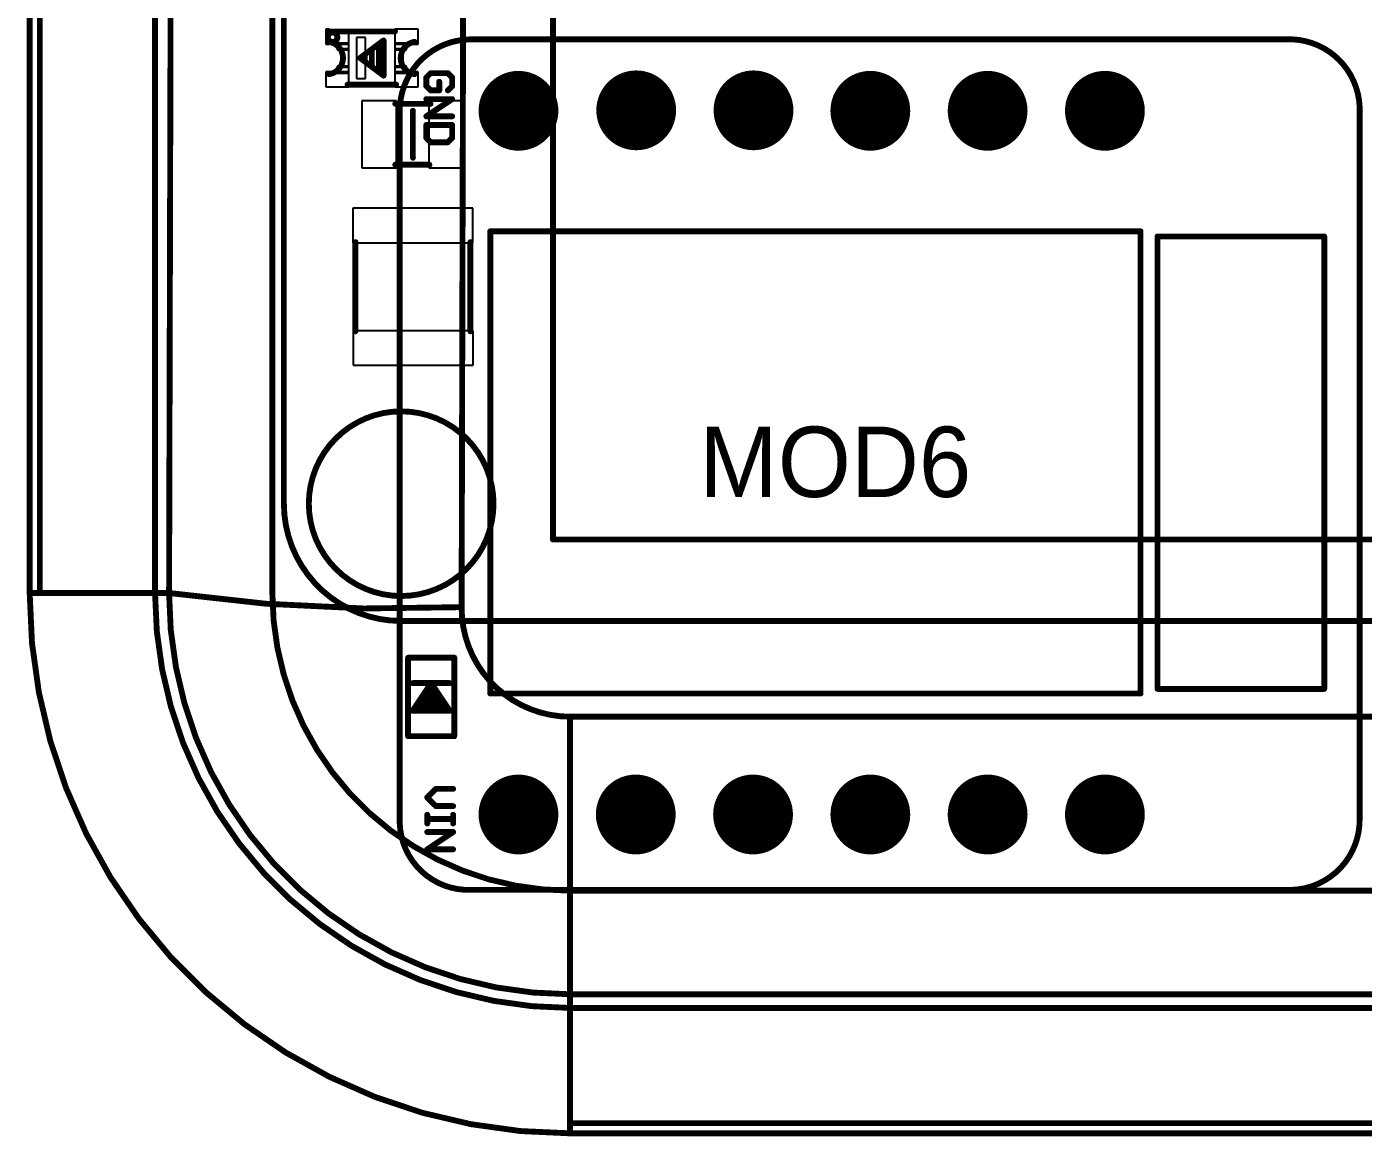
# Model space of a CAD drawing. Header units: millimetres. Extents: x 14 to 185, y 20 to 238.
# Drawn here: x 13.61 to 42.55, y 20.08 to 44.11 of the extents above; entities that cross this region are included whole.
import ezdxf

# ---------------------------------------------------------------- set-up
doc = ezdxf.new("R2010")
doc.units = ezdxf.units.MM
for name, color, linetype in [('BottomLayer', 5, 'Continuous'), ('BottomOverlay', 54, 'Continuous'), ('BottomSolder', 6, 'Continuous'), ('Mechanical1', 6, 'Continuous'), ('Mechanical9', 56, 'Continuous'), ('MultiLayer', 9, 'Continuous'), ('PadHoleLayer', 156, 'Continuous'), ('TopLayer', 1, 'Continuous'), ('TopOverlay', 2, 'Continuous'), ('TopSolder', 216, 'Continuous')]:
    doc.layers.add(name, color=color, linetype=linetype)

# ---------------------------------------------------------------- blocks, each defined once
blk = doc.blocks.new('REDBEAR_NANO_V2_2')
at = {"layer": 'BottomLayer', "const_width": 0.762}
for points in [[(-0.371, 12.69, 1), (0.391, 12.69, 1)], [(14.869, 12.69, 1), (15.631, 12.69, 1)], [(-0.371, 10.15, 1), (0.391, 10.15, 1)], [(14.869, 10.15, 1), (15.631, 10.15, 1)], [(-0.371, 7.61, 1), (0.391, 7.61, 1)], [(14.869, 7.61, 1), (15.631, 7.61, 1)], [(-0.381, 5.08, 1), (0.381, 5.08, 1)], [(14.869, 5.07, 1), (15.631, 5.07, 1)], [(-0.381, 2.54, 1), (0.381, 2.54, 1)], [(14.869, 2.53, 1), (15.631, 2.53, 1)], [(-0.371, -0.01, 1), (0.391, -0.01, 1)], [(14.869, -0.01, 1), (15.631, -0.01, 1)]]:
    blk.add_lwpolyline(points, format="xyb", close=True, dxfattribs=at)
at = {"layer": 'BottomSolder', "const_width": 0.864}
for points in [[(-0.422, 12.69, 1), (0.442, 12.69, 1)], [(14.818, 12.69, 1), (15.682, 12.69, 1)], [(-0.422, 10.15, 1), (0.442, 10.15, 1)], [(14.818, 10.15, 1), (15.682, 10.15, 1)], [(-0.422, 7.61, 1), (0.442, 7.61, 1)], [(14.818, 7.61, 1), (15.682, 7.61, 1)], [(-0.432, 5.08, 1), (0.432, 5.08, 1)], [(14.818, 5.07, 1), (15.682, 5.07, 1)], [(-0.432, 2.54, 1), (0.432, 2.54, 1)], [(14.818, 2.53, 1), (15.682, 2.53, 1)], [(-0.422, -0.01, 1), (0.442, -0.01, 1)], [(14.818, -0.01, 1), (15.682, -0.01, 1)]]:
    blk.add_lwpolyline(points, format="xyb", close=True, dxfattribs=at)
at = {"layer": 'MultiLayer', "const_width": 0.762}
for points in [[(-0.371, 12.69, 1), (0.391, 12.69, 1)], [(14.869, 12.69, 1), (15.631, 12.69, 1)], [(-0.371, 10.15, 1), (0.391, 10.15, 1)], [(14.869, 10.15, 1), (15.631, 10.15, 1)], [(-0.371, 7.61, 1), (0.391, 7.61, 1)], [(14.869, 7.61, 1), (15.631, 7.61, 1)], [(-0.381, 5.08, 1), (0.381, 5.08, 1)], [(14.869, 5.07, 1), (15.631, 5.07, 1)], [(-0.381, 2.54, 1), (0.381, 2.54, 1)], [(14.869, 2.53, 1), (15.631, 2.53, 1)], [(-0.371, -0.01, 1), (0.391, -0.01, 1)], [(14.869, -0.01, 1), (15.631, -0.01, 1)]]:
    blk.add_lwpolyline(points, format="xyb", close=True, dxfattribs=at)
at = {"layer": 'PadHoleLayer', "const_width": 0.483}
for points in [[(-0.231, 12.69, 1), (0.251, 12.69, 1)], [(15.009, 12.69, 1), (15.491, 12.69, 1)], [(-0.231, 10.15, 1), (0.251, 10.15, 1)], [(15.009, 10.15, 1), (15.491, 10.15, 1)], [(-0.231, 7.61, 1), (0.251, 7.61, 1)], [(15.009, 7.61, 1), (15.491, 7.61, 1)], [(-0.241, 5.08, 1), (0.241, 5.08, 1)], [(15.009, 5.07, 1), (15.491, 5.07, 1)], [(-0.241, 2.54, 1), (0.241, 2.54, 1)], [(15.009, 2.53, 1), (15.491, 2.53, 1)], [(-0.231, -0.01, 1), (0.251, -0.01, 1)], [(15.009, -0.01, 1), (15.491, -0.01, 1)]]:
    blk.add_lwpolyline(points, format="xyb", close=True, dxfattribs=at)
at = {"layer": 'TopLayer', "const_width": 0.762}
for points in [[(-0.371, 12.69, 1), (0.391, 12.69, 1)], [(14.869, 12.69, 1), (15.631, 12.69, 1)], [(-0.371, 10.15, 1), (0.391, 10.15, 1)], [(14.869, 10.15, 1), (15.631, 10.15, 1)], [(-0.371, 7.61, 1), (0.391, 7.61, 1)], [(14.869, 7.61, 1), (15.631, 7.61, 1)], [(-0.381, 5.08, 1), (0.381, 5.08, 1)], [(14.869, 5.07, 1), (15.631, 5.07, 1)], [(-0.381, 2.54, 1), (0.381, 2.54, 1)], [(14.869, 2.53, 1), (15.631, 2.53, 1)], [(-0.371, -0.01, 1), (0.391, -0.01, 1)], [(14.869, -0.01, 1), (15.631, -0.01, 1)]]:
    blk.add_lwpolyline(points, format="xyb", close=True, dxfattribs=at)
at = {"layer": 'TopOverlay', "const_width": 0.127}
for points in [[(-1.537, 16.619, -0.414214), (-0.081, 18.206)], [(15.317, 18.206, -0.413702), (16.883, 16.735)], [(0.031, -2.581, -0.414214), (-1.537, -1.055)], [(16.883, -1.04, -0.413192), (15.446, -2.581)]]:
    blk.add_lwpolyline(points, format="xyb", dxfattribs=at)
for points in [[(15.317, 18.206), (-0.081, 18.206)], [(12.531, 17.44), (2.731, 17.44)], [(2.731, 13.83), (2.731, 17.44)], [(12.531, 13.83), (12.531, 17.44)], [(16.883, -1.04), (16.883, 16.735)], [(-1.537, -1.055), (-1.537, 16.619)], [(12.531, 13.83), (2.731, 13.83)], [(2.621, 0.65), (2.621, 13.462)], [(2.731, 13.462), (2.621, 13.462)], [(12.531, 13.462), (2.731, 13.462)], [(12.631, 13.462), (12.531, 13.462)], [(12.631, 0.55), (12.631, 13.462)], [(2.621, -0.62), (2.621, 0.65)], [(12.631, -0.58), (12.631, 0.55)], [(12.631, -0.62), (12.631, -0.015)], [(12.631, -0.62), (2.621, -0.62)], [(-0.805, -1.539), (-0.711, -1.445)], [(-0.525, -1.445), (-0.711, -1.445)], [(-0.432, -1.539), (-0.525, -1.445)], [(0.13, -2.005), (-0.243, -1.445)], [(-0.243, -2.005), (-0.243, -1.445)], [(0.13, -2.005), (0.13, -1.445)], [(0.598, -1.445), (0.318, -1.445)], [(0.318, -2.005), (0.318, -1.445)], [(0.691, -1.539), (0.598, -1.445)], [(13.554, -1.4), (11.854, -1.4)], [(11.854, -2.4), (11.854, -1.4)], [(12.404, -2.3), (12.404, -1.5)], [(12.404, -1.9), (13.004, -1.5)], [(13.004, -2.3), (13.004, -1.5)], [(13.004, -2.3), (13.004, -1.5)], [(13.554, -2.4), (13.554, -1.4)], [(14.695, -1.798), (14.695, -1.425)], [(15.068, -1.798), (15.068, -1.425)], [(15.443, -1.425), (15.257, -1.425)], [(15.35, -1.985), (15.35, -1.425)], [(16.004, -1.985), (15.631, -1.425)], [(15.631, -1.985), (15.631, -1.425)], [(16.004, -1.985), (16.004, -1.425)], [(-0.805, -1.911), (-0.805, -1.539)], [(-0.432, -1.725), (-0.618, -1.725)], [(-0.432, -1.911), (-0.432, -1.725)], [(0.691, -1.911), (0.691, -1.539)], [(13.004, -1.773), (12.595, -1.773)], [(13.004, -1.646), (12.785, -1.646)], [(13.004, -1.519), (12.976, -1.519)], [(14.882, -1.985), (14.695, -1.798)], [(14.882, -1.985), (15.068, -1.798)], [(-0.711, -2.005), (-0.805, -1.911)], [(-0.525, -2.005), (-0.711, -2.005)], [(-0.525, -2.005), (-0.432, -1.911)], [(0.598, -2.005), (0.318, -2.005)], [(0.598, -2.005), (0.691, -1.911)], [(13.004, -1.9), (12.404, -1.9)], [(13.004, -2.3), (12.404, -1.9)], [(13.004, -2.027), (12.595, -2.027)], [(15.443, -1.985), (15.257, -1.985)], [(13.004, -2.154), (12.785, -2.154)], [(13.004, -2.281), (12.976, -2.281)], [(15.446, -2.581), (0.031, -2.581)], [(13.554, -2.4), (11.854, -2.4)]]:
    blk.add_lwpolyline(points, dxfattribs=at)
at = {"layer": 'TopOverlay', "const_width": 0.0635}
for points in [[(-0.113, 18.206, 1), (-0.049, 18.206, 1)], [(-0.113, 18.206, 1), (-0.049, 18.206, 1)], [(15.285, 18.206, 1), (15.349, 18.206, 1)], [(15.285, 18.206, 1), (15.349, 18.206, 1)], [(2.699, 17.44, 1), (2.762, 17.44, 1)], [(2.699, 17.44, 1), (2.762, 17.44, 1)], [(12.499, 17.44, 1), (12.562, 17.44, 1)], [(12.499, 17.44, 1), (12.562, 17.44, 1)], [(16.851, 16.735, 1), (16.915, 16.735, 1)], [(16.851, 16.735, 1), (16.915, 16.735, 1)], [(-1.569, 16.619, 1), (-1.505, 16.619, 1)], [(-1.569, 16.619, 1), (-1.505, 16.619, 1)], [(2.699, 13.83, 1), (2.762, 13.83, 1)], [(2.699, 13.83, 1), (2.762, 13.83, 1)], [(12.499, 13.83, 1), (12.562, 13.83, 1)], [(12.499, 13.83, 1), (12.562, 13.83, 1)], [(2.589, 13.462, 1), (2.652, 13.462, 1)], [(2.589, 13.462, 1), (2.652, 13.462, 1)], [(2.699, 13.462, 1), (2.762, 13.462, 1)], [(2.699, 13.462, 1), (2.762, 13.462, 1)], [(12.499, 13.462, 1), (12.562, 13.462, 1)], [(12.499, 13.462, 1), (12.562, 13.462, 1)], [(12.599, 13.462, 1), (12.662, 13.462, 1)], [(12.599, 13.462, 1), (12.662, 13.462, 1)], [(2.589, 0.65, 1), (2.652, 0.65, 1)], [(2.589, 0.65, 1), (2.652, 0.65, 1)], [(12.599, 0.55, 1), (12.662, 0.55, 1)], [(12.599, 0.55, 1), (12.662, 0.55, 1)], [(12.599, -0.015, 1), (12.662, -0.015, 1)], [(2.589, -0.62, 1), (2.652, -0.62, 1)], [(2.589, -0.62, 1), (2.652, -0.62, 1)], [(12.599, -0.58, 1), (12.662, -0.58, 1)], [(12.599, -0.62, 1), (12.662, -0.62, 1)], [(12.599, -0.62, 1), (12.662, -0.62, 1)], [(-1.569, -1.055, 1), (-1.505, -1.055, 1)], [(-1.569, -1.055, 1), (-1.505, -1.055, 1)], [(16.851, -1.04, 1), (16.915, -1.04, 1)], [(16.851, -1.04, 1), (16.915, -1.04, 1)], [(-0.743, -1.445, 1), (-0.68, -1.445, 1)], [(-0.743, -1.445, 1), (-0.68, -1.445, 1)], [(-0.557, -1.445, 1), (-0.493, -1.445, 1)], [(-0.557, -1.445, 1), (-0.493, -1.445, 1)], [(-0.275, -1.445, 1), (-0.212, -1.445, 1)], [(-0.275, -1.445, 1), (-0.212, -1.445, 1)], [(0.098, -1.445, 1), (0.161, -1.445, 1)], [(0.286, -1.445, 1), (0.35, -1.445, 1)], [(0.286, -1.445, 1), (0.35, -1.445, 1)], [(0.566, -1.445, 1), (0.629, -1.445, 1)], [(0.566, -1.445, 1), (0.629, -1.445, 1)], [(11.823, -1.4, 1), (11.886, -1.4, 1)], [(11.823, -1.4, 1), (11.886, -1.4, 1)], [(12.373, -1.5, 1), (12.436, -1.5, 1)], [(12.973, -1.5, 1), (13.036, -1.5, 1)], [(12.973, -1.5, 1), (13.036, -1.5, 1)], [(12.973, -1.5, 1), (13.036, -1.5, 1)], [(13.523, -1.4, 1), (13.586, -1.4, 1)], [(13.523, -1.4, 1), (13.586, -1.4, 1)], [(14.664, -1.425, 1), (14.727, -1.425, 1)], [(15.037, -1.425, 1), (15.1, -1.425, 1)], [(15.225, -1.425, 1), (15.288, -1.425, 1)], [(15.318, -1.425, 1), (15.382, -1.425, 1)], [(15.411, -1.425, 1), (15.475, -1.425, 1)], [(15.599, -1.425, 1), (15.663, -1.425, 1)], [(15.599, -1.425, 1), (15.663, -1.425, 1)], [(15.972, -1.425, 1), (16.036, -1.425, 1)], [(-0.836, -1.539, 1), (-0.773, -1.539, 1)], [(-0.836, -1.539, 1), (-0.773, -1.539, 1)], [(-0.65, -1.725, 1), (-0.586, -1.725, 1)], [(-0.464, -1.539, 1), (-0.4, -1.539, 1)], [(-0.464, -1.725, 1), (-0.4, -1.725, 1)], [(-0.464, -1.725, 1), (-0.4, -1.725, 1)], [(0.659, -1.539, 1), (0.723, -1.539, 1)], [(0.659, -1.539, 1), (0.723, -1.539, 1)], [(12.563, -1.773, 1), (12.627, -1.773, 1)], [(12.754, -1.646, 1), (12.817, -1.646, 1)], [(12.944, -1.519, 1), (13.008, -1.519, 1)], [(12.973, -1.519, 1), (13.036, -1.519, 1)], [(12.973, -1.646, 1), (13.036, -1.646, 1)], [(12.973, -1.773, 1), (13.036, -1.773, 1)], [(14.664, -1.798, 1), (14.727, -1.798, 1)], [(14.664, -1.798, 1), (14.727, -1.798, 1)], [(15.037, -1.798, 1), (15.1, -1.798, 1)], [(15.037, -1.798, 1), (15.1, -1.798, 1)], [(-0.836, -1.911, 1), (-0.773, -1.911, 1)], [(-0.836, -1.911, 1), (-0.773, -1.911, 1)], [(-0.743, -2.005, 1), (-0.68, -2.005, 1)], [(-0.743, -2.005, 1), (-0.68, -2.005, 1)], [(-0.557, -2.005, 1), (-0.493, -2.005, 1)], [(-0.557, -2.005, 1), (-0.493, -2.005, 1)], [(-0.464, -1.911, 1), (-0.4, -1.911, 1)], [(-0.464, -1.911, 1), (-0.4, -1.911, 1)], [(-0.275, -2.005, 1), (-0.212, -2.005, 1)], [(0.098, -2.005, 1), (0.161, -2.005, 1)], [(0.098, -2.005, 1), (0.161, -2.005, 1)], [(0.286, -2.005, 1), (0.35, -2.005, 1)], [(0.286, -2.005, 1), (0.35, -2.005, 1)], [(0.566, -2.005, 1), (0.629, -2.005, 1)], [(0.566, -2.005, 1), (0.629, -2.005, 1)], [(0.659, -1.911, 1), (0.723, -1.911, 1)], [(0.659, -1.911, 1), (0.723, -1.911, 1)], [(12.373, -1.9, 1), (12.436, -1.9, 1)], [(12.373, -1.9, 1), (12.436, -1.9, 1)], [(12.373, -1.9, 1), (12.436, -1.9, 1)], [(12.563, -2.027, 1), (12.627, -2.027, 1)], [(12.973, -1.9, 1), (13.036, -1.9, 1)], [(12.973, -2.027, 1), (13.036, -2.027, 1)], [(14.85, -1.985, 1), (14.914, -1.985, 1)], [(14.85, -1.985, 1), (14.914, -1.985, 1)], [(15.225, -1.985, 1), (15.288, -1.985, 1)], [(15.318, -1.985, 1), (15.382, -1.985, 1)], [(15.411, -1.985, 1), (15.475, -1.985, 1)], [(15.599, -1.985, 1), (15.663, -1.985, 1)], [(15.972, -1.985, 1), (16.036, -1.985, 1)], [(15.972, -1.985, 1), (16.036, -1.985, 1)], [(12.373, -2.3, 1), (12.436, -2.3, 1)], [(12.754, -2.154, 1), (12.817, -2.154, 1)], [(12.944, -2.281, 1), (13.008, -2.281, 1)], [(12.973, -2.154, 1), (13.036, -2.154, 1)], [(12.973, -2.281, 1), (13.036, -2.281, 1)], [(12.973, -2.3, 1), (13.036, -2.3, 1)], [(12.973, -2.3, 1), (13.036, -2.3, 1)], [(12.973, -2.3, 1), (13.036, -2.3, 1)], [(-0.001, -2.581, 1), (0.063, -2.581, 1)], [(-0.001, -2.581, 1), (0.063, -2.581, 1)], [(11.823, -2.4, 1), (11.886, -2.4, 1)], [(11.823, -2.4, 1), (11.886, -2.4, 1)], [(13.523, -2.4, 1), (13.586, -2.4, 1)], [(13.523, -2.4, 1), (13.586, -2.4, 1)], [(15.414, -2.581, 1), (15.478, -2.581, 1)], [(15.414, -2.581, 1), (15.478, -2.581, 1)]]:
    blk.add_lwpolyline(points, format="xyb", close=True, dxfattribs=at)
at = {"layer": 'TopSolder', "const_width": 0.864}
for points in [[(-0.422, 12.69, 1), (0.442, 12.69, 1)], [(14.818, 12.69, 1), (15.682, 12.69, 1)], [(-0.422, 10.15, 1), (0.442, 10.15, 1)], [(14.818, 10.15, 1), (15.682, 10.15, 1)], [(-0.422, 7.61, 1), (0.442, 7.61, 1)], [(14.818, 7.61, 1), (15.682, 7.61, 1)], [(-0.432, 5.08, 1), (0.432, 5.08, 1)], [(14.818, 5.07, 1), (15.682, 5.07, 1)], [(-0.432, 2.54, 1), (0.432, 2.54, 1)], [(14.818, 2.53, 1), (15.682, 2.53, 1)], [(-0.422, -0.01, 1), (0.442, -0.01, 1)], [(14.818, -0.01, 1), (15.682, -0.01, 1)]]:
    blk.add_lwpolyline(points, format="xyb", close=True, dxfattribs=at)
blk = doc.blocks.new('ADAFRUIT_2687_B_18')
at = {"layer": 'BottomOverlay'}
for p, q in [((36.259, -43.663), (35.509, -43.663)), ((35.509, -43.663), (35.509, -46.262)), ((36.259, -46.262), (36.259, -43.663)), ((38.913, -43.654), (38.163, -43.654)), ((38.163, -43.654), (38.163, -46.253)), ((38.913, -46.253), (38.913, -43.654)), ((34.633, -43.866), (33.183, -43.866)), ((33.183, -43.866), (33.183, -44.616)), ((34.633, -44.616), (34.633, -43.866)), ((31.958, -44.847), (31.633, -44.847)), ((31.633, -44.847), (31.633, -45.347)), ((31.958, -45.347), (31.958, -44.847)), ((32.883, -44.847), (32.558, -44.847)), ((32.558, -44.847), (32.558, -45.347)), ((32.883, -45.347), (32.883, -44.847)), ((33.183, -44.616), (34.633, -44.616)), ((32.083, -45.097), (31.933, -45.097)), ((31.933, -45.097), (31.933, -45.347)), ((32.083, -45.347), (32.083, -45.097)), ((32.583, -45.097), (32.433, -45.097)), ((32.433, -45.097), (32.433, -45.347)), ((32.583, -45.347), (32.583, -45.097)), ((31.633, -45.347), (31.958, -45.347)), ((31.933, -45.347), (32.083, -45.347)), ((32.458, -45.172), (32.058, -45.172)), ((32.058, -45.172), (32.058, -45.347)), ((32.058, -45.347), (32.458, -45.347)), ((32.433, -45.347), (32.583, -45.347)), ((32.458, -45.347), (32.458, -45.172)), ((32.558, -45.347), (32.883, -45.347)), ((34.633, -45.314), (33.183, -45.314)), ((33.183, -45.314), (33.183, -46.064)), ((34.633, -46.064), (34.633, -45.314)), ((32.703, -45.987), (31.814, -45.987)), ((31.814, -45.987), (31.814, -46.178)), ((32.703, -46.178), (32.703, -45.987)), ((31.814, -46.178), (32.703, -46.178)), ((33.183, -46.064), (34.633, -46.064)), ((35.509, -46.262), (36.259, -46.262)), ((38.163, -46.253), (38.913, -46.253)), ((31.958, -46.347), (31.658, -46.347)), ((31.658, -46.347), (31.658, -46.609)), ((32.083, -46.347), (31.933, -46.347)), ((31.933, -46.347), (31.933, -46.597)), ((31.933, -46.597), (32.083, -46.597)), ((31.958, -46.609), (31.958, -46.347)), ((32.458, -46.347), (32.058, -46.347)), ((32.058, -46.347), (32.058, -46.522)), ((32.058, -46.522), (32.458, -46.522)), ((32.083, -46.597), (32.083, -46.347)), ((32.583, -46.347), (32.433, -46.347)), ((32.433, -46.347), (32.433, -46.597)), ((32.433, -46.597), (32.583, -46.597)), ((32.458, -46.522), (32.458, -46.347)), ((32.883, -46.347), (32.558, -46.347)), ((32.558, -46.347), (32.558, -46.847)), ((32.583, -46.597), (32.583, -46.347)), ((32.883, -46.847), (32.883, -46.347)), ((31.958, -46.772), (31.633, -46.772)), ((31.633, -46.772), (31.633, -46.847)), ((31.633, -46.847), (31.958, -46.847)), ((31.658, -46.609), (31.958, -46.609)), ((31.958, -46.847), (31.958, -46.772)), ((32.558, -46.847), (32.883, -46.847))]:
    blk.add_line(p, q, dxfattribs=at)
at = {"layer": 'BottomOverlay', "const_width": 0.127}
for points in [[(44.45, -45.212), (44.45, 1.778)], [(42.686, -41.924), (42.686, -11.924)], [(42.686, -41.924), (12.686, -41.924)], [(38.176, -43.713), (36.246, -43.713)], [(33.249, -45.339), (33.249, -44.577)], [(34.569, -45.339), (34.569, -44.602)], [(34.417, -44.958), (33.401, -44.958)], [(31.683, -46.772), (31.683, -45.347)], [(32.833, -46.372), (32.833, -45.322)], [(32.639, -45.593), (31.877, -45.593)], [(32.258, -46.101), (31.877, -45.593)], [(32.563, -45.695), (31.953, -45.695)], [(32.258, -46.101), (32.639, -45.593)], [(32.449, -45.847), (32.068, -45.847)], [(32.334, -45.999), (32.182, -45.999)], [(38.176, -46.203), (36.246, -46.203)], [(41.91, -47.752), (1.27, -47.752)]]:
    blk.add_lwpolyline(points, dxfattribs=at)
at = {"layer": 'BottomOverlay'}
for points, const_width in [([(42.654, -41.924, 1), (42.718, -41.924, 1)], 0.0635), ([(42.654, -41.924, 1), (42.718, -41.924, 1)], 0.0635), ([(43.91, -45.212, 1), (39.91, -45.212, 1)], 0.127), ([(36.214, -43.713, 1), (36.278, -43.713, 1)], 0.0635), ([(38.144, -43.713, 1), (38.208, -43.713, 1)], 0.0635), ([(33.217, -44.577, 1), (33.281, -44.577, 1)], 0.0635), ([(34.537, -44.602, 1), (34.601, -44.602, 1)], 0.0635), ([(31.876, -44.922, 1), (31.94, -44.922, 1)], 0.0635), ([(32.576, -44.922, 1), (32.64, -44.922, 1)], 0.0635), ([(33.369, -44.958, 1), (33.433, -44.958, 1)], 0.0635), ([(34.385, -44.958, 1), (34.449, -44.958, 1)], 0.0635), ([(39.878, -45.212, 1), (39.942, -45.212, 1)], 0.0635), ([(43.878, -45.212, 1), (43.942, -45.212, 1)], 0.0635), ([(44.418, -45.212, 1), (44.482, -45.212, 1)], 0.0635), ([(44.418, -45.212, 1), (44.482, -45.212, 1)], 0.0635), ([(31.651, -45.347, 1), (31.715, -45.347, 1)], 0.0635), ([(32.801, -45.322, 1), (32.865, -45.322, 1)], 0.0635), ([(33.217, -45.339, 1), (33.281, -45.339, 1)], 0.0635), ([(34.537, -45.339, 1), (34.601, -45.339, 1)], 0.0635), ([(31.845, -45.593, 1), (31.909, -45.593, 1)], 0.0635), ([(31.845, -45.593, 1), (31.909, -45.593, 1)], 0.0635), ([(31.921, -45.695, 1), (31.985, -45.695, 1)], 0.0635), ([(32.531, -45.695, 1), (32.595, -45.695, 1)], 0.0635), ([(32.607, -45.593, 1), (32.671, -45.593, 1)], 0.0635), ([(32.607, -45.593, 1), (32.671, -45.593, 1)], 0.0635), ([(32.036, -45.847, 1), (32.099, -45.847, 1)], 0.0635), ([(32.15, -45.999, 1), (32.214, -45.999, 1)], 0.0635), ([(32.302, -45.999, 1), (32.366, -45.999, 1)], 0.0635), ([(32.417, -45.847, 1), (32.48, -45.847, 1)], 0.0635), ([(32.226, -46.101, 1), (32.29, -46.101, 1)], 0.0635), ([(32.226, -46.101, 1), (32.29, -46.101, 1)], 0.0635), ([(32.801, -46.372, 1), (32.865, -46.372, 1)], 0.0635), ([(36.214, -46.203, 1), (36.278, -46.203, 1)], 0.0635), ([(38.144, -46.203, 1), (38.208, -46.203, 1)], 0.0635), ([(31.911, -46.697, 1), (31.705, -46.697, 1)], 0.127), ([(31.651, -46.772, 1), (31.715, -46.772, 1)], 0.0635), ([(31.673, -46.697, 1), (31.737, -46.697, 1)], 0.0635), ([(31.876, -46.772, 1), (31.94, -46.772, 1)], 0.0635), ([(31.879, -46.697, 1), (31.943, -46.697, 1)], 0.0635), ([(32.576, -46.772, 1), (32.64, -46.772, 1)], 0.0635), ([(41.878, -47.752, 1), (41.942, -47.752, 1)], 0.0635), ([(41.878, -47.752, 1), (41.942, -47.752, 1)], 0.0635)]:
    blk.add_lwpolyline(points, format="xyb", close=True, dxfattribs=dict(at, const_width=const_width))
at = {"layer": 'BottomOverlay', "const_width": 0.127}
for points in [[(32.608, -44.922, -0.857062), (31.908, -44.922)], [(44.45, -45.212, -0.414214), (41.91, -47.752)], [(31.908, -46.772, -0.857062), (32.608, -46.772)]]:
    blk.add_lwpolyline(points, format="xyb", dxfattribs=at)

msp = doc.modelspace()

# ---------------------------------------------------------------- linework, layer by layer
at = {"layer": 'Mechanical1', "const_width": 0.127}
for points in [[(13.672, 31.847), (13.672, 112.822)], [(13.891, 31.847), (13.891, 112.822)], [(18.927, 31.847), (18.927, 112.822)], [(16.691, 31.847), (16.743, 52.085)], [(23.026, 31.541), (23.077, 51.934)], [(13.672, 31.847), (13.89, 31.847)], [(13.916, 31.847), (16.387, 31.847)], [(16.387, 31.847), (16.691, 31.847)], [(25.374, 23.157), (25.374, 29.168)], [(25.374, 29.168), (173.024, 29.168)], [(25.374, 25.401), (173.024, 25.401)], [(25.374, 23.157), (173.024, 23.157)], [(25.374, 22.861), (25.374, 23.157)], [(25.374, 20.389), (25.374, 22.861)], [(25.374, 20.365), (173.024, 20.365)], [(25.374, 20.145), (25.374, 20.363)], [(25.374, 20.145), (173.024, 20.145)]]:
    msp.add_lwpolyline(points, dxfattribs=at)
at = {"layer": 'Mechanical1', "const_width": 0.0635}
for points in [[(13.64, 31.847, 1), (13.704, 31.847, 1)], [(13.64, 31.847, 1), (13.704, 31.847, 1)], [(13.64, 31.847, 1), (13.704, 31.847, 1)], [(13.858, 31.847, 1), (13.921, 31.847, 1)], [(13.859, 31.847, 1), (13.923, 31.847, 1)], [(13.884, 31.847, 1), (13.948, 31.847, 1)], [(16.355, 31.847, 1), (16.419, 31.847, 1)], [(16.355, 31.847, 1), (16.419, 31.847, 1)], [(16.66, 31.847, 1), (16.723, 31.847, 1)], [(16.66, 31.847, 1), (16.723, 31.847, 1)], [(16.66, 31.847, 1), (16.723, 31.847, 1)], [(16.66, 31.847, 1), (16.723, 31.847, 1)], [(18.895, 31.847, 1), (18.959, 31.847, 1)], [(18.895, 31.847, 1), (18.959, 31.847, 1)], [(22.994, 31.541, 1), (23.058, 31.541, 1)], [(22.994, 31.541, 1), (23.058, 31.541, 1)], [(22.994, 31.541, 1), (23.058, 31.541, 1)], [(25.342, 29.168, 1), (25.405, 29.168, 1)], [(25.342, 29.168, 1), (25.405, 29.168, 1)], [(25.342, 29.168, 1), (25.405, 29.168, 1)], [(25.342, 25.401, 1), (25.405, 25.401, 1)], [(25.342, 25.401, 1), (25.405, 25.401, 1)], [(25.342, 23.157, 1), (25.405, 23.157, 1)], [(25.342, 23.157, 1), (25.405, 23.157, 1)], [(25.342, 23.157, 1), (25.405, 23.157, 1)], [(25.342, 23.157, 1), (25.405, 23.157, 1)], [(25.342, 22.861, 1), (25.405, 22.861, 1)], [(25.342, 22.861, 1), (25.405, 22.861, 1)], [(25.342, 20.389, 1), (25.405, 20.389, 1)], [(25.342, 20.365, 1), (25.405, 20.365, 1)], [(25.342, 20.363, 1), (25.405, 20.363, 1)], [(25.342, 20.145, 1), (25.405, 20.145, 1)], [(25.342, 20.145, 1), (25.405, 20.145, 1)], [(25.342, 20.145, 1), (25.405, 20.145, 1)]]:
    msp.add_lwpolyline(points, format="xyb", close=True, dxfattribs=at)
at = {"layer": 'Mechanical1', "const_width": 0.127}
for points in [[(25.374, 20.145, -0.414214), (13.672, 31.847)], [(23.026, 31.541, -0.046263), (16.691, 31.847)], [(25.374, 23.157, -0.414479), (16.691, 31.847)], [(25.374, 25.401, -0.414214), (18.927, 31.847)], [(25.374, 29.168, -0.41518), (23.026, 31.541)]]:
    msp.add_lwpolyline(points, format="xyb", dxfattribs=at)
at = {"layer": 'Mechanical9', "const_width": 0.127}
for points in [[(16.387, 31.847), (16.387, 112.822)], [(25.374, 22.861), (173.024, 22.861)]]:
    msp.add_lwpolyline(points, dxfattribs=at)
at = {"layer": 'Mechanical9', "const_width": 0.0635}
for points in [[(16.355, 31.847, 1), (16.419, 31.847, 1)], [(16.355, 31.847, 1), (16.419, 31.847, 1)], [(25.342, 22.861, 1), (25.405, 22.861, 1)], [(25.342, 22.861, 1), (25.405, 22.861, 1)]]:
    msp.add_lwpolyline(points, format="xyb", close=True, dxfattribs=at)
at = {"layer": 'Mechanical9', "const_width": 0.127}
msp.add_lwpolyline([(25.374, 22.861, -0.414214), (16.387, 31.847)], format="xyb", dxfattribs=at)

# ---------------------------------------------------------------- block references
at = {"rotation": 270}
for name, p in [('ADAFRUIT_2687_B_18', (66.929, 75.692)), ('REDBEAR_NANO_V2_2', (24.267, 42.301))]:
    msp.add_blockref(name, p, dxfattribs=at)

# ---------------------------------------------------------------- texts
at = {"layer": 'TopOverlay'}
msp.add_text('MOD6', height=1.524, dxfattribs=at).set_placement((28.175, 33.927))

doc.saveas('drawing.dxf')
